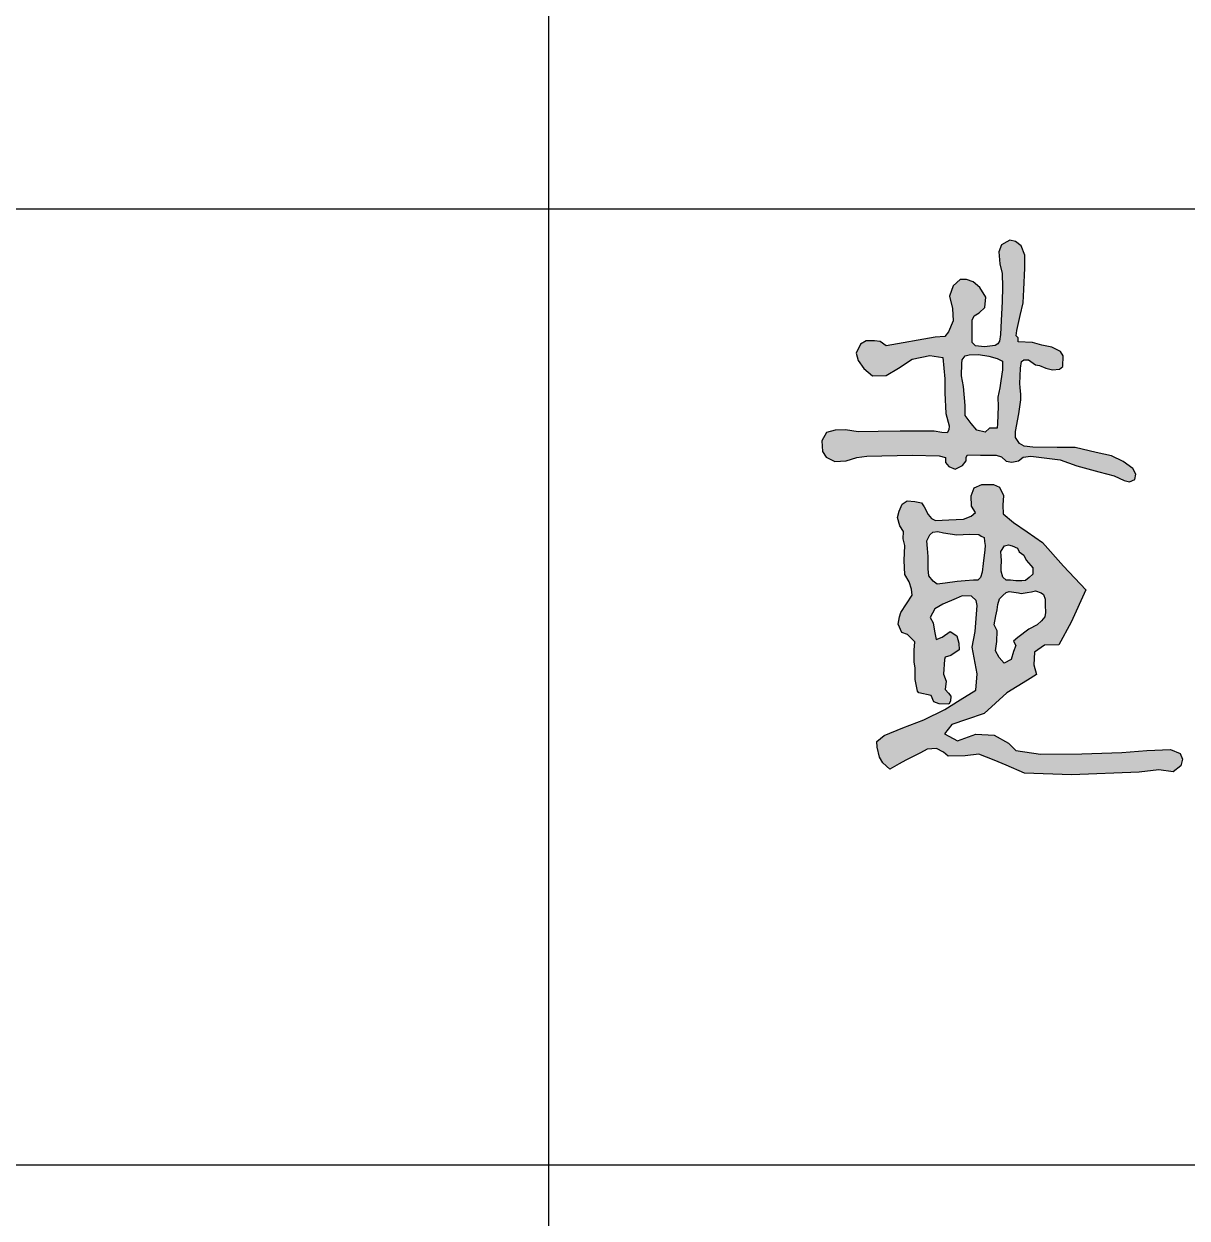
# Model space of a CAD drawing. Extents: x 343352 to 432452, y 769729 to 1078684.
# Drawn here: x 429157 to 430191, y 783854 to 784916 of the extents above; entities that cross this region are included whole.
import ezdxf

# ---------------------------------------------------------------- set-up
doc = ezdxf.new("R2010")
doc.units = 0
doc.header["$LTSCALE"] = 1000
doc.header["$MEASUREMENT"] = 0
doc.layers.add('PUB_TITLE', color=4, linetype='Continuous')

# ---------------------------------------------------------------- blocks, each defined once
blk = doc.blocks.new('A$C3D9F50CE')
h = blk.add_hatch(color=256)
h.paths.add_polyline_path([(141, 446.2), (148.9, 446), (154.9, 446.1), (159.6, 444.5), (163.7, 440.9), (169, 439.9), (174.9, 441), (179, 444.3), (185.8, 445.1), (211.7, 442.1), (226.6, 436.5), (246.3, 431.3), (259.8, 427.8), (268.8, 423.5), (273.5, 422.5), (278.1, 424.6), (279, 429.3), (276.5, 434.4), (267.7, 440.5), (257.4, 445.4), (243.7, 448.5), (225.2, 452.8), (209.3, 452.8), (187.4, 453.3), (179.8, 454), (175.8, 456.4), (172.1, 461.9), (172.1, 467.1), (175.2, 482.8), (176.8, 495.2), (176.9, 500), (176.3, 506.3), (176.1, 509.7), (176.2, 516.3), (176.6, 523.6), (177.7, 531), (183.7, 531), (190, 526.3), (193.4, 525.7), (199.1, 523.5), (205, 521.9), (211.1, 522.7), (214.3, 525), (214.5, 534.4), (212.2, 538.3), (204.3, 542.1), (195.6, 543.9), (187.1, 546.2), (174.4, 546.8), (174.4, 550.4), (172.6, 552.3), (173.3, 557), (176.3, 570.3), (178.8, 581.6), (179.6, 593.4), (180.5, 612.3), (180.5, 623.8), (177.2, 632.2), (172.1, 636.2), (167, 637.4), (164.3, 635.8), (159.8, 633.2), (157.3, 627), (158.2, 616.2), (160.2, 607.7), (160.5, 595.4), (160.2, 582.7), (159.4, 565.9), (158.9, 553.5), (157.8, 545.9), (153.9, 543.6), (144.7, 542.3), (136.6, 543.2), (133.5, 546.4), (133.5, 558.5), (133.5, 566), (135.3, 570.1), (139.8, 572.7), (144.9, 577.4), (145.8, 586.5), (140.4, 595.1), (134.6, 600.1), (128.7, 602.2), (123, 602.2), (116.8, 596.6), (113.5, 587.6), (116.2, 576.5), (116.7, 565.6), (112.5, 555.8), (109.3, 551.5), (100.8, 551.1), (57.1, 543.2), (51.9, 547.3), (46.8, 547.7), (39.4, 547.9), (34.3, 544.8), (30.6, 536.9), (32.2, 530.4), (37.3, 523.2), (44.9, 516.6), (57.2, 517), (68, 523.4), (80.4, 531.4), (95.9, 534.8), (107.5, 532.9), (109.4, 514), (109.4, 501.6), (110.2, 483.2), (113.7, 470.1), (111.3, 466), (106.6, 466.3), (99.7, 467.3), (84.3, 467.3), (69.6, 467.3), (50.1, 467.1), (32.3, 466.8), (21, 468.5), (11.9, 468.4), (4.2, 466.3), (0, 458.8), (0.4, 449.4), (3.8, 444.2), (11.4, 440.5), (21.6, 441.2), (31.1, 443.9), (40, 445.2), (80.3, 446), (104.2, 445.6), (110, 444), (110, 439.7), (112.9, 436.1), (118.4, 433.8), (124.9, 436.9), (128.2, 441.1), (128.2, 446.5)])
h.paths.add_polyline_path([(137.7, 468.2), (132.8, 474.4), (127.3, 481.3), (127.3, 490.2), (126, 507.2), (124.1, 516.5), (124.4, 527.6), (124.6, 530.9), (127.5, 534.4), (130.8, 535.2), (139.3, 535.6), (148.5, 534), (155.9, 532.2), (160.6, 529.7), (160.6, 522.1), (159.1, 512.3), (158.2, 506), (156.5, 497.8), (156.7, 489.5), (156, 474.4), (155.8, 470), (148.9, 470), (145.1, 466.7)], flags=16)
h = blk.add_hatch(color=256)
h.paths.add_polyline_path([(108.9, 198.3), (115.4, 206.5), (128.5, 211), (144.3, 216.4), (164.3, 234.7), (182.7, 246.1), (190.8, 251.1), (188.5, 259.7), (188.9, 270.9), (197.8, 277.1), (210.7, 277.5), (221.5, 297.7), (234.7, 326.4), (214.9, 347.4), (196.2, 368.5), (182.5, 377.9), (170.2, 386.2), (161.2, 393.8), (160.9, 401.7), (161.4, 410.1), (157.9, 417.8), (152.7, 419.9), (142.3, 419.9), (135.3, 417.2), (132.7, 409.9), (133, 400.8), (136.5, 395.2), (132.8, 391.9), (125.9, 389.3), (112.8, 388.5), (101.1, 387.9), (97.3, 389.9), (94.6, 393.4), (90.8, 400.1), (88.7, 403.8), (82.7, 404.8), (75.9, 405.5), (71.5, 402.6), (68.8, 396.4), (67.1, 390.6), (69.2, 383.4), (72.6, 378.2), (72.4, 371.6), (73.8, 365.8), (73.1, 352.5), (73.8, 340.1), (77.5, 333.6), (79.6, 327.1), (80.4, 321.6), (70.2, 306.1), (69.1, 302.4), (67.7, 295.9), (71.2, 288.3), (76, 286.8), (79.8, 283), (82.6, 280.2), (82, 272.6), (82, 266.2), (82, 262.3), (82.9, 256.6), (82.8, 251.1), (82.8, 246.6), (85, 236.3), (86.2, 234.9), (97.2, 232.4), (99.6, 226.9), (104.4, 225.1), (112.8, 224.8), (114.3, 227.4), (114.5, 231.7), (112.5, 234.6), (109.5, 237.8), (110.4, 245.1), (108.1, 251.5), (109.2, 266.3), (114.5, 268), (121.9, 272.9), (121.6, 279.1), (120.1, 285.4), (113.9, 289.4), (107, 284.2), (101.7, 282.1), (100.1, 289.6), (99, 296.9), (96.3, 301.8), (100.5, 309.6), (107.4, 313.6), (119.4, 318.6), (124.7, 321.1), (133.1, 320.7), (137.1, 316.9), (138, 312.4), (136.4, 289.2), (133.7, 275.4), (138, 251.7), (136.9, 237.2), (122.8, 228.5), (109.2, 220.1), (90.6, 210.8), (72, 203.6), (55.4, 196.9), (48.8, 191.6), (49.2, 186.4), (51.3, 177.5), (54.2, 172.6), (60.4, 166.8), (68.6, 171.8), (74.7, 174.9), (87.7, 181.3), (93.5, 184.8), (101.8, 185.4), (108.2, 182.1), (112.3, 178.6), (127.4, 178.8), (139.6, 180.3), (153.3, 174.8), (163.8, 170.6), (180.2, 163.5), (221.9, 161.9), (282, 164.3), (299.6, 166.2), (312.3, 164.7), (319, 169.8), (320.5, 175.7), (318.5, 180.9), (309.9, 184.3), (288.8, 183.5), (266.8, 181.8), (231.1, 180.5), (194.3, 180.4), (172.3, 183.4), (165.8, 190.1), (153.2, 197.1), (137, 197.9), (120.6, 192)])
h.paths.add_polyline_path([(161.9, 261.1), (157.5, 266.3), (154.4, 272.1), (155.5, 280.3), (155.8, 289.9), (153.3, 295.4), (154.7, 303.3), (155.8, 308.6), (156.5, 313.4), (158, 318.5), (160.9, 321.3), (164.7, 325), (170.5, 324.4), (174.8, 323.6), (177.2, 323.2), (182.5, 324), (186.2, 324.6), (189.9, 325.5), (196.7, 323), (198.6, 318.2), (198.6, 312.8), (198.7, 306.2), (198.2, 302.5), (195.3, 298.7), (191.3, 295.4), (184.1, 291.3), (174.3, 283.9), (170.3, 280.8), (172.3, 276.8), (170.4, 271.5), (168.4, 264.4)], flags=16)
h.paths.add_polyline_path([(102.5, 331.4), (99, 334.2), (95.1, 338.8), (94.6, 345), (94.4, 356), (94, 363.2), (93.3, 370.1), (95.9, 375.4), (98.5, 377.7), (103.2, 378.2), (108.1, 377.2), (120.1, 375.3), (131.2, 376), (139.6, 375.7), (141.6, 374.1), (144.4, 372.8), (144.6, 369.3), (145.1, 365.8), (144.9, 362), (143.3, 349.9), (142.4, 342.2), (140.9, 337.4), (138.6, 335.1), (134.9, 335.1), (127.3, 334.4), (120.4, 333.7), (109.5, 332.3)], flags=16)
h.paths.add_polyline_path([(163.9, 335), (160.9, 337.5), (159.3, 342.9), (159.5, 346.2), (159.6, 352.6), (159.3, 356.2), (159.1, 360.5), (162.3, 365.4), (165.9, 366.3), (169.2, 365.4), (173.8, 363.4), (175.4, 360.2), (179.4, 357.1), (181.5, 352.8), (185.8, 348), (187.6, 345.9), (187.4, 340.4), (184.3, 337.3), (181, 334.7), (177.8, 334.3), (172.4, 334.5), (167.8, 334.9)], flags=16)
for p, q in [((167, 637.4), (164.3, 635.8)), ((172.1, 636.2), (167, 637.4)), ((159.8, 633.2), (157.3, 627)), ((157.3, 627), (158.2, 616.2)), ((164.3, 635.8), (159.8, 633.2)), ((177.2, 632.2), (172.1, 636.2)), ((180.5, 623.8), (177.2, 632.2)), ((158.2, 616.2), (160.2, 607.7)), ((180.5, 612.3), (180.5, 623.8)), ((160.2, 607.7), (160.5, 595.4)), ((179.6, 593.4), (180.5, 612.3)), ((116.8, 596.6), (113.5, 587.6)), ((123, 602.2), (116.8, 596.6)), ((128.7, 602.2), (123, 602.2)), ((134.6, 600.1), (128.7, 602.2)), ((140.4, 595.1), (134.6, 600.1)), ((145.8, 586.5), (140.4, 595.1)), ((160.5, 595.4), (160.2, 582.7)), ((113.5, 587.6), (116.2, 576.5)), ((144.9, 577.4), (145.8, 586.5)), ((178.8, 581.6), (179.6, 593.4)), ((116.2, 576.5), (116.7, 565.6)), ((139.8, 572.7), (144.9, 577.4)), ((160.2, 582.7), (159.4, 565.9)), ((176.3, 570.3), (178.8, 581.6)), ((116.7, 565.6), (112.5, 555.8)), ((133.5, 566), (135.3, 570.1)), ((133.5, 558.5), (133.5, 566)), ((135.3, 570.1), (139.8, 572.7)), ((159.4, 565.9), (158.9, 553.5)), ((173.3, 557), (176.3, 570.3)), ((112.5, 555.8), (109.3, 551.5)), ((133.5, 546.4), (133.5, 558.5)), ((158.9, 553.5), (158, 547.5)), ((172.6, 552.3), (173.3, 557)), ((174.4, 550.4), (172.6, 552.3)), ((34.3, 544.8), (30.6, 536.9)), ((39.4, 547.9), (34.3, 544.8)), ((46.8, 547.7), (39.4, 547.9)), ((51.9, 547.3), (46.8, 547.7)), ((57.1, 543.2), (51.9, 547.3)), ((100.8, 551.1), (57.1, 543.2)), ((109.3, 551.5), (100.8, 551.1)), ((136.6, 543.2), (133.5, 546.4)), ((144.7, 542.3), (136.6, 543.2)), ((153.9, 543.6), (144.7, 542.3)), ((156.3, 545), (153.9, 543.6)), ((158, 547.5), (156.3, 545)), ((174.4, 546.8), (174.4, 550.4)), ((187.1, 546.2), (174.4, 546.8)), ((195.6, 543.9), (187.1, 546.2)), ((204.3, 542.1), (195.6, 543.9)), ((212.2, 538.3), (204.3, 542.1)), ((30.6, 536.9), (32.2, 530.4)), ((68, 523.4), (80.4, 531.4)), ((80.4, 531.4), (95.9, 534.8)), ((95.9, 534.8), (107.5, 532.9)), ((107.5, 532.9), (109.4, 514)), ((124.6, 530.9), (127.5, 534.4)), ((127.5, 534.4), (130.8, 535.2)), ((130.8, 535.2), (139.3, 535.6)), ((139.3, 535.6), (148.5, 534)), ((148.5, 534), (155.9, 532.2)), ((155.9, 532.2), (160.6, 529.7)), ((177.5, 529.4), (179.5, 531)), ((179.5, 531), (183.7, 531)), ((183.7, 531), (190, 526.3)), ((214.5, 534.4), (212.2, 538.3)), ((214.3, 525), (214.5, 534.4)), ((32.2, 530.4), (37.3, 523.2)), ((37.3, 523.2), (44.9, 516.6)), ((57.2, 517), (68, 523.4)), ((124.1, 516.5), (124.4, 527.6)), ((124.4, 527.6), (124.6, 530.9)), ((160.6, 522.1), (159.1, 512.3)), ((160.6, 529.7), (160.6, 522.1)), ((176.2, 516.3), (176.6, 523.6)), ((176.6, 523.6), (177.5, 529.4)), ((190, 526.3), (193.4, 525.7)), ((193.4, 525.7), (199.1, 523.5)), ((199.1, 523.5), (205, 521.9)), ((205, 521.9), (211.1, 522.7)), ((211.1, 522.7), (214.3, 525)), ((44.9, 516.6), (57.2, 517)), ((109.4, 514), (109.4, 501.6)), ((126, 507.2), (124.1, 516.5)), ((159.1, 512.3), (158.2, 506)), ((176.1, 509.7), (176.2, 516.3)), ((176.3, 506.3), (176.1, 509.7)), ((109.4, 501.6), (110.2, 483.2)), ((127.3, 490.2), (126, 507.2)), ((158.2, 506), (156.5, 497.8)), ((158.2, 506), (158.2, 506)), ((176.9, 500), (176.3, 506.3)), ((176.8, 495.2), (176.9, 500)), ((127.3, 481.3), (127.3, 490.2)), ((156.7, 489.5), (156, 474.4)), ((156.5, 497.8), (156.7, 489.5)), ((156.7, 489.5), (156.7, 489.5)), ((175.2, 482.8), (176.8, 495.2)), ((176.8, 495.2), (176.8, 495.2)), ((176.8, 495.2), (176.8, 495.2)), ((176.8, 495.2), (176.8, 495.2)), ((176.8, 495.2), (176.8, 495.2)), ((176.8, 495.2), (176.8, 495.2)), ((176.8, 495.2), (176.8, 495.2)), ((176.8, 495.2), (176.8, 495.2)), ((176.8, 495.2), (176.8, 495.2)), ((176.8, 495.2), (176.8, 495.2)), ((110.2, 483.2), (113.2, 472.2)), ((132.8, 474.4), (127.3, 481.3)), ((172.1, 467.1), (175.2, 482.8)), ((175.2, 482.8), (175.2, 482.8)), ((175.2, 482.8), (175.2, 482.8)), ((175.2, 482.8), (175.2, 482.8)), ((175.2, 482.8), (175.2, 482.8)), ((175.2, 482.8), (175.2, 482.8)), ((11.9, 468.4), (4.2, 466.3)), ((21, 468.5), (11.9, 468.4)), ((32.3, 466.8), (21, 468.5)), ((69.6, 467.3), (50.1, 467.1)), ((84.3, 467.3), (69.6, 467.3)), ((99.7, 467.3), (84.3, 467.3)), ((106.6, 466.3), (99.7, 467.3)), ((112.8, 468.5), (111.3, 466)), ((113.2, 472.2), (112.8, 468.5)), ((137.7, 468.2), (132.8, 474.4)), ((145.1, 466.7), (137.7, 468.2)), ((148.9, 470), (145.1, 466.7)), ((155.8, 470), (148.9, 470)), ((156, 474.4), (155.8, 470)), ((4.2, 466.3), (0, 458.8)), ((0, 458.8), (0.4, 449.4)), ((50.1, 467.1), (32.3, 466.8)), ((111.3, 466), (106.6, 466.3)), ((172.1, 461.9), (172.1, 467.1)), ((175.8, 456.4), (172.1, 461.9)), ((0.4, 449.4), (3.8, 444.2)), ((40, 445.2), (80.3, 446)), ((80.3, 446), (104.2, 445.6)), ((128.2, 444.4), (129.5, 446.5)), ((129.5, 446.5), (141, 446.2)), ((141, 446.2), (148.9, 446)), ((148.9, 446), (154.9, 446.1)), ((154.9, 446.1), (159.6, 444.5)), ((179.8, 454), (175.8, 456.4)), ((187.4, 453.3), (179.8, 454)), ((209.3, 452.8), (187.4, 453.3)), ((225.2, 452.8), (209.3, 452.8)), ((243.7, 448.5), (225.2, 452.8)), ((257.4, 445.4), (243.7, 448.5)), ((3.8, 444.2), (11.4, 440.5)), ((11.4, 440.5), (21.6, 441.2)), ((21.6, 441.2), (31.1, 443.9)), ((31.1, 443.9), (40, 445.2)), ((104.2, 445.6), (110, 444)), ((110, 444), (110, 439.7)), ((110, 439.7), (112.9, 436.1)), ((112.9, 436.1), (118.4, 433.8)), ((118.4, 433.8), (124.9, 436.9)), ((124.9, 436.9), (128.2, 441.1)), ((128.2, 441.1), (128.2, 444.4)), ((159.6, 444.5), (163.7, 440.9)), ((163.7, 440.9), (169, 439.9)), ((169, 439.9), (174.9, 441)), ((174.9, 441), (179, 444.3)), ((179, 444.3), (185.8, 445.1)), ((185.8, 445.1), (211.7, 442.1)), ((211.7, 442.1), (226.6, 436.5)), ((226.6, 436.5), (246.3, 431.3)), ((267.7, 440.5), (257.4, 445.4)), ((276.5, 434.4), (267.7, 440.5)), ((246.3, 431.3), (259.8, 427.8)), ((259.8, 427.8), (268.8, 423.5)), ((279, 429.3), (276.5, 434.4)), ((278.1, 424.6), (279, 429.3)), ((132.7, 409.9), (135.3, 417.2)), ((135.3, 417.2), (142.3, 419.9)), ((142.3, 419.9), (152.7, 419.9)), ((152.7, 419.9), (157.9, 417.8)), ((157.9, 417.8), (161.4, 410.1)), ((268.8, 423.5), (273.5, 422.5)), ((273.5, 422.5), (278.1, 424.6)), ((71.5, 402.6), (75.9, 405.5)), ((75.9, 405.5), (82.7, 404.8)), ((82.7, 404.8), (88.7, 403.8)), ((88.7, 403.8), (90.8, 400.1)), ((133, 400.8), (132.7, 409.9)), ((161.4, 410.1), (160.9, 401.7)), ((67.1, 390.6), (68.8, 396.4)), ((68.8, 396.4), (71.5, 402.6)), ((90.8, 400.1), (94.6, 393.4)), ((94.6, 393.4), (97.3, 389.9)), ((132.8, 391.9), (136.5, 395.2)), ((136.5, 395.2), (133, 400.8)), ((160.9, 401.7), (161.2, 393.8)), ((161.2, 393.8), (170.2, 386.2)), ((69.2, 383.4), (67.1, 390.6)), ((72.6, 378.2), (69.2, 383.4)), ((97.3, 389.9), (101.1, 387.9)), ((101.1, 387.9), (112.8, 388.5)), ((112.8, 388.5), (125.9, 389.3)), ((125.9, 389.3), (132.8, 391.9)), ((170.2, 386.2), (182.5, 377.9)), ((72.4, 371.6), (72.6, 378.2)), ((93.3, 370), (94.1, 371.8)), ((94.1, 371.8), (95.9, 375.4)), ((95.9, 375.4), (98.5, 377.7)), ((98.5, 377.7), (103.2, 378.2)), ((103.2, 378.2), (108.1, 377.2)), ((108.1, 377.2), (120.1, 375.3)), ((120.1, 375.3), (131.2, 376)), ((131.2, 376), (139.6, 375.7)), ((139.6, 375.7), (141.6, 374.1)), ((141.6, 374.1), (144.4, 372.8)), ((144.4, 372.8), (144.6, 369.3)), ((182.5, 377.9), (196.2, 368.5)), ((73.8, 365.8), (72.4, 371.6)), ((73.1, 352.5), (73.8, 365.8)), ((94, 363.2), (93.3, 370)), ((94.4, 356), (94, 363.2)), ((144.9, 362), (143.3, 349.9)), ((144.6, 369.3), (145.1, 365.8)), ((145.1, 365.8), (144.9, 362)), ((159.1, 360.5), (162.3, 365.4)), ((162.3, 365.4), (165.9, 366.3)), ((165.9, 366.3), (169.2, 365.4)), ((169.2, 365.4), (173.8, 363.4)), ((173.8, 363.4), (175.4, 360.2)), ((196.2, 368.5), (214.9, 347.4)), ((73.8, 340.1), (73.1, 352.5)), ((94.6, 345), (94.4, 356)), ((159.3, 356.2), (159.1, 360.5)), ((159.6, 352.6), (159.3, 356.2)), ((159.5, 346.2), (159.6, 352.6)), ((175.4, 360.2), (179.4, 357.1)), ((179.4, 357.1), (181.5, 352.8)), ((181.5, 352.8), (185.8, 348)), ((77.5, 333.6), (73.8, 340.1)), ((95.1, 338.8), (94.6, 345)), ((142.4, 342.2), (140.9, 337.4)), ((143.3, 349.9), (142.4, 342.2)), ((159.3, 342.9), (159.5, 346.2)), ((160.9, 337.5), (159.3, 342.9)), ((187.4, 340.4), (184.3, 337.3)), ((185.8, 348), (187.6, 345.9)), ((187.6, 345.9), (187.4, 340.4)), ((187.4, 340.4), (187.4, 340.4)), ((214.9, 347.4), (234.7, 326.4)), ((79.6, 327.1), (77.5, 333.6)), ((99, 334.2), (95.1, 338.8)), ((102.5, 331.4), (99, 334.2)), ((109.5, 332.3), (102.5, 331.4)), ((120.4, 333.7), (109.5, 332.3)), ((127.3, 334.4), (120.4, 333.7)), ((134.9, 335.1), (127.3, 334.4)), ((138.6, 335.1), (134.9, 335.1)), ((140.9, 337.4), (138.6, 335.1)), ((163.9, 335), (160.9, 337.5)), ((167.8, 334.9), (163.9, 335)), ((172.4, 334.5), (167.8, 334.9)), ((177.8, 334.3), (172.4, 334.5)), ((181, 334.7), (177.8, 334.3)), ((184.3, 337.3), (181, 334.7)), ((70.2, 306.1), (80.4, 321.6)), ((80.4, 321.6), (79.6, 327.1)), ((119.4, 318.6), (107.4, 313.6)), ((124.7, 321.1), (119.4, 318.6)), ((133.1, 320.7), (124.7, 321.1)), ((137.1, 316.9), (133.1, 320.7)), ((158, 318.5), (160.9, 321.3)), ((160.9, 321.3), (163.7, 324)), ((163.7, 324), (166.4, 324.8)), ((166.4, 324.8), (170.5, 324.4)), ((170.5, 324.4), (174.8, 323.6)), ((174.8, 323.6), (177.2, 323.2)), ((177.2, 323.2), (182.5, 324)), ((182.5, 324), (186.2, 324.6)), ((186.2, 324.6), (189.9, 325.5)), ((189.9, 325.5), (194.9, 323.7)), ((194.9, 323.7), (197, 322.2)), ((197, 322.2), (198.6, 318.2)), ((234.7, 326.4), (221.5, 297.7)), ((100.5, 309.6), (96.3, 301.8)), ((107.4, 313.6), (100.5, 309.6)), ((136.4, 289.2), (138, 312.4)), ((138, 312.4), (137.1, 316.9)), ((154.7, 303.3), (155.8, 308.6)), ((155.8, 308.6), (156.5, 313.4)), ((156.5, 313.4), (158, 318.5)), ((198.6, 318.2), (198.6, 312.8)), ((198.6, 312.8), (198.7, 306.2)), ((67.7, 295.9), (69.1, 302.4)), ((69.1, 302.4), (70.2, 306.1)), ((96.3, 301.8), (99, 296.9)), ((153.3, 295.4), (154.7, 303.3)), ((195.3, 298.7), (191.3, 295.4)), ((198.2, 302.5), (195.3, 298.7)), ((198.7, 306.2), (198.2, 302.5)), ((221.5, 297.7), (210.7, 277.5)), ((71.2, 288.3), (67.7, 295.9)), ((76, 286.8), (71.2, 288.3)), ((79.8, 283), (76, 286.8)), ((99, 296.9), (100.1, 289.6)), ((100.1, 289.6), (101.7, 282.1)), ((107, 284.2), (113.9, 289.4)), ((113.9, 289.4), (120.1, 285.4)), ((133.7, 275.4), (136.4, 289.2)), ((155.8, 289.9), (153.3, 295.4)), ((155.5, 280.3), (155.8, 289.9)), ((184.1, 291.3), (174.3, 283.9)), ((191.3, 295.4), (184.1, 291.3)), ((82.6, 280.2), (79.8, 283)), ((82, 272.6), (82.6, 280.2)), ((101.7, 282.1), (107, 284.2)), ((120.1, 285.4), (121.6, 279.1)), ((121.6, 279.1), (121.9, 272.9)), ((154.4, 272.1), (155.5, 280.3)), ((174.3, 283.9), (170.3, 280.8)), ((170.3, 280.8), (172.3, 276.8)), ((172.3, 276.8), (170.4, 271.5)), ((197.8, 277.1), (188.9, 270.9)), ((210.7, 277.5), (197.8, 277.1)), ((82, 266.2), (82, 272.6)), ((82, 272.6), (82, 272.6)), ((82, 262.3), (82, 266.2)), ((109.7, 266.5), (109, 264.3)), ((114.5, 268), (109.7, 266.5)), ((121.9, 272.9), (114.5, 268)), ((138, 251.7), (133.7, 275.4)), ((157.5, 266.3), (154.4, 272.1)), ((161.9, 261.1), (157.5, 266.3)), ((170.4, 271.5), (168.4, 264.4)), ((188.9, 270.9), (188.5, 259.7)), ((82.9, 256.6), (82, 262.3)), ((82.8, 251.1), (82.9, 256.6)), ((109, 264.3), (108.1, 251.5)), ((168.4, 264.4), (161.9, 261.1)), ((188.5, 259.7), (190.8, 251.1)), ((82.8, 246.6), (82.8, 251.1)), ((85, 236.3), (82.8, 246.6)), ((108.1, 251.5), (110.4, 245.1)), ((110.4, 245.1), (109.5, 237.8)), ((136.9, 237.2), (138, 251.7)), ((182.7, 246.1), (164.3, 234.7)), ((190.8, 251.1), (182.7, 246.1)), ((86.2, 234.9), (85, 236.3)), ((97.2, 232.4), (86.2, 234.9)), ((109.5, 237.8), (112.5, 234.6)), ((112.5, 234.6), (114.5, 231.7)), ((122.8, 228.5), (136.9, 237.2)), ((164.3, 234.7), (144.3, 216.4)), ((99.6, 226.9), (97.2, 232.4)), ((104.4, 225.1), (99.6, 226.9)), ((112.8, 224.8), (104.4, 225.1)), ((109.2, 220.1), (122.8, 228.5)), ((114.3, 227.4), (112.8, 224.8)), ((114.5, 231.7), (114.3, 227.4)), ((90.6, 210.8), (109.2, 220.1)), ((144.3, 216.4), (128.5, 211)), ((55.4, 196.9), (72, 203.6)), ((72, 203.6), (90.6, 210.8)), ((115.4, 206.5), (108.9, 198.3)), ((128.5, 211), (115.4, 206.5)), ((48.8, 191.6), (55.4, 196.9)), ((49.2, 186.4), (48.8, 191.6)), ((108.9, 198.3), (120.6, 192)), ((120.6, 192), (137, 197.9)), ((137, 197.9), (153.2, 197.1)), ((153.2, 197.1), (165.8, 190.1)), ((51.3, 177.5), (49.2, 186.4)), ((87.7, 181.3), (74.7, 174.9)), ((93.5, 184.8), (87.7, 181.3)), ((101.8, 185.4), (93.5, 184.8)), ((108.2, 182.1), (101.8, 185.4)), ((112.3, 178.6), (108.2, 182.1)), ((165.8, 190.1), (172.3, 183.4)), ((172.3, 183.4), (194.3, 180.4)), ((231.1, 180.5), (266.8, 181.8)), ((266.8, 181.8), (288.8, 183.5)), ((288.8, 183.5), (309.9, 184.3)), ((309.9, 184.3), (318.5, 180.9)), ((318.5, 180.9), (320.5, 175.7)), ((54.2, 172.6), (51.3, 177.5)), ((60.4, 166.8), (54.2, 172.6)), ((68.6, 171.8), (60.4, 166.8)), ((74.7, 174.9), (68.6, 171.8)), ((127.4, 178.8), (112.3, 178.6)), ((139.6, 180.3), (127.4, 178.8)), ((153.3, 174.8), (139.6, 180.3)), ((163.8, 170.6), (153.3, 174.8)), ((180.2, 163.5), (163.8, 170.6)), ((194.3, 180.4), (231.1, 180.5)), ((320.5, 175.7), (319, 169.8)), ((221.9, 161.9), (180.2, 163.5)), ((282, 164.3), (221.9, 161.9)), ((299.6, 166.2), (282, 164.3)), ((312.3, 164.7), (299.6, 166.2)), ((319, 169.8), (312.3, 164.7))]:
    blk.add_line(p, q)

msp = doc.modelspace()

# ---------------------------------------------------------------- linework, layer by layer
at = {"layer": 'PUB_TITLE'}
for p, q in [((429623.1, 780501.1), (429623.5, 786451.1)), ((429623.5, 780501.1), (429623.5, 786451.1)), ((425840.9, 784751.3), (431450.8, 784751)), ((425841, 784751.1), (431451, 784751.1)), ((425840.8, 783901.4), (431450.8, 783901)), ((425841, 783901.1), (431451, 783901.1))]:
    msp.add_line(p, q, dxfattribs=at)

# ---------------------------------------------------------------- block references
msp.add_blockref('A$C3D9F50CE', (429866.2, 784086))

doc.saveas('drawing.dxf')
